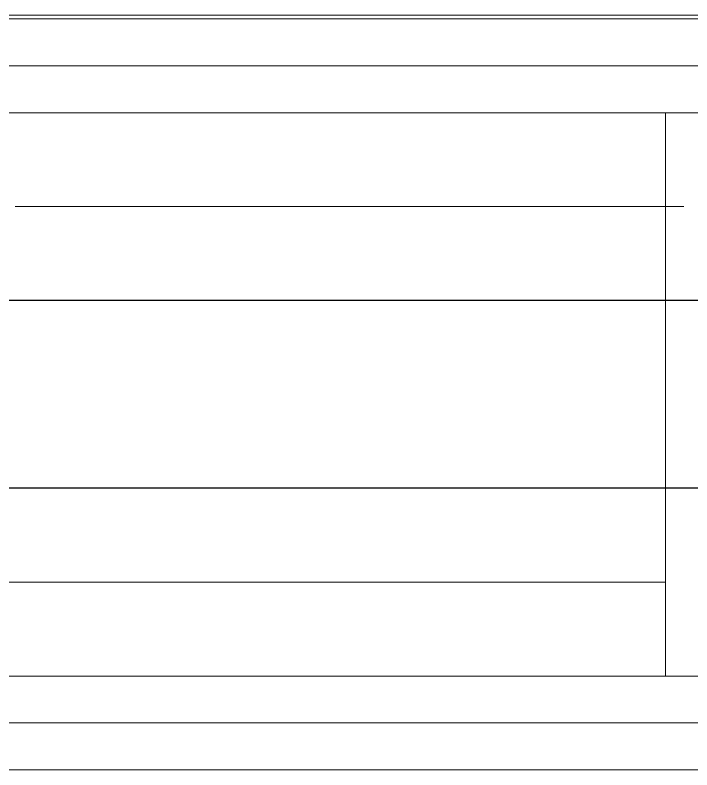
# Model space of a CAD drawing. Header units: millimetres. Extents: x 26282 to 30760, y 1404 to 4574.
# Drawn here: x 27955.76 to 27973.78, y 2947.91 to 2968.01 of the extents above; entities that cross this region are included whole.
import ezdxf

# ---------------------------------------------------------------- set-up
doc = ezdxf.new("R2010")
doc.units = ezdxf.units.MM
doc.header["$LTSCALE"] = 0.25
for name, color, linetype, lineweight in [('AB-DUV', 4, 'Continuous', 50), ('ID-ALCIPAN', 124, 'Continuous', 20), ('ID-HATCH', 252, 'Continuous', 18), ('WALLPAPER (3RDF)', 63, 'Continuous', 13)]:
    doc.layers.add(name, color=color, linetype=linetype, lineweight=lineweight)
doc.layers.add('ID-PROFIL', color=145, linetype='Continuous')
doc.linetypes.add('BATTING', pattern='A,0.0001,-0.1,[134,ltypeshp.shx,S=0.1,R=0,X=-0.1,Y=0],-0.2,[134,ltypeshp.shx,S=0.1,R=180,X=0.1,Y=0],-0.1', length=0.4001)

# ---------------------------------------------------------------- blocks, each defined once
blk = doc.blocks.new('A$C187D15ED')
at = {"layer": 'ID-ALCIPAN', "ltscale": 0.25}
for p, q in [((8307.112, 2762.886), (8410.235, 2762.886)), ((8307.112, 2762.886), (8410.235, 2762.886)), ((8385.338, 2762.886), (8470.847, 2762.886)), ((8385.338, 2762.886), (8470.847, 2762.886)), ((8307.112, 2761.636), (8385.338, 2761.636)), ((8385.338, 2761.636), (8472.097, 2761.636)), ((8385.338, 2761.636), (8472.097, 2761.636)), ((8307.112, 2760.386), (8385.338, 2760.386)), ((8385.338, 2760.386), (8505.658, 2760.386, 0)), ((8385.338, 2760.386), (8473.347, 2760.386)), ((8402.658, 2745.386, 0), (8402.658, 2760.386, 0)), ((8307.112, 2745.386), (8405.158, 2745.386)), ((8307.112, 2745.386), (8405.158, 2745.386)), ((8307.112, 2744.136), (8405.158, 2744.136)), ((8307.112, 2744.136), (8405.158, 2744.136)), ((8307.112, 2742.886, 0), (8405.158, 2742.886, 0)), ((8307.112, 2742.886, 0), (8405.158, 2742.886, 0))]:
    blk.add_line(p, q, dxfattribs=at)
at = {"layer": 'ID-HATCH', "linetype": 'BATTING', "lineweight": 0, "ltscale": 4.5}
for p, q in [((8385.338, 2757.886), (8403.147, 2757.886)), ((8309.612, 2747.886, 0), (8402.658, 2747.886))]:
    blk.add_line(p, q, dxfattribs=at)
at = {"layer": 'ID-PROFIL'}
for p, q in [((8385.338, 2755.386), (8306.112, 2755.386)), ((8475.797, 2755.386), (8385.338, 2755.386)), ((8478.747, 2755.386), (8385.338, 2755.386)), ((8405.158, 2750.386), (8306.112, 2750.386)), ((8405.158, 2750.386), (8306.112, 2750.386))]:
    blk.add_line(p, q, dxfattribs=at)
at = {"layer": 'WALLPAPER (3RDF)'}
blk.add_line((8306.112, 2762.986), (8409.597, 2762.986), dxfattribs=at)

msp = doc.modelspace()

# ---------------------------------------------------------------- block references
at = {"layer": 'AB-DUV', "ltscale": 100}
msp.add_blockref('A$C187D15ED', (19570.424, 205.028, 5.126), dxfattribs=at)

doc.saveas('drawing.dxf')
